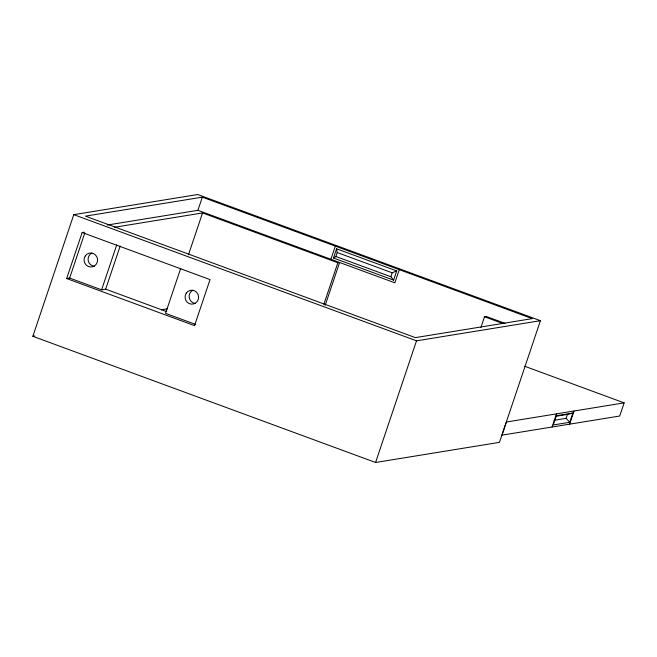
<?xml version="1.0" encoding="UTF-8"?>
<svg xmlns="http://www.w3.org/2000/svg" width="657" height="657" viewBox="0 0 657 657"><rect width="100%" height="100%" fill="white"/><g stroke="black" fill="none" stroke-linecap="round" stroke-linejoin="round"><path stroke-width="0.99" d="M32.85 336.302L73.789 214.65L197.7 194.521L540.415 320.698L499.476 442.35L375.574 462.479L32.85 336.302L34.862 335.973M82.15 232.512L210.035 279.595L194.546 325.626L66.661 278.543L82.15 232.512L84.137 232.192M66.661 278.543L69.642 278.059L84.81 232.989M69.642 278.059L101.613 289.827L116.782 244.757M101.613 289.827L105.654 289.17L120.174 246.022M107.222 225.047L197.913 210.314L202.331 197.157L532.269 318.629L415.38 337.624L85.451 216.153L202.331 197.157M180.724 268.294L165.556 313.364L195.646 324.443M188.469 254.785L202.545 212.95L337.846 262.759L339.603 262.48L325.199 305.283M330.906 259.277L335.333 246.129M333.485 258.012L336.589 248.806L396.688 270.93L393.592 280.137L333.485 258.012L335.875 256.493L337.205 252.543L336.589 248.806M323.852 304.347L337.846 262.759M393.592 280.137L390.866 276.737L392.196 272.795L396.688 270.93M399.275 269.666L394.849 282.814L197.913 210.314M375.574 462.479L416.513 340.827L540.415 320.698M480.949 327.4L484.529 316.764L486.279 316.477L505.176 323.433M552.069 427.017L556.495 413.869M569.759 422.279L566.104 418.353L567.426 414.403L572.855 413.072L569.759 422.279L553.26 424.956L556.356 415.75L572.855 413.072M569.619 424.167L574.046 411.011M624.15 402.872L619.723 416.021L501.956 435.156L506.383 422.008L624.15 402.872L524.639 366.236M114.482 227.256L202.545 212.95M161.351 309.776L167.42 308.79M555.354 416.366L567.426 414.403M554.023 420.308L566.104 418.353M337.205 252.543L392.196 272.795M335.875 256.493L390.866 276.737M484.529 316.764L502.589 323.416M73.789 214.65L416.513 340.827M105.654 289.17L166.73 311.656M94.37 266.29A6.989 6.759 80.8 0 1 91.898 253.019M195.4 303.485A6.989 6.759 80.8 0 1 192.928 290.213M85.213 256.008A6.989 6.759 80.8 0 0 90.338 266.947A6.989 6.759 80.8 0 0 96.907 257.002A6.989 6.759 80.8 0 0 85.213 256.008M186.243 293.203A6.989 6.759 80.8 0 0 191.359 304.142A6.989 6.759 80.8 0 0 197.929 294.196A6.989 6.759 80.8 0 0 186.243 293.203"/></g></svg>
